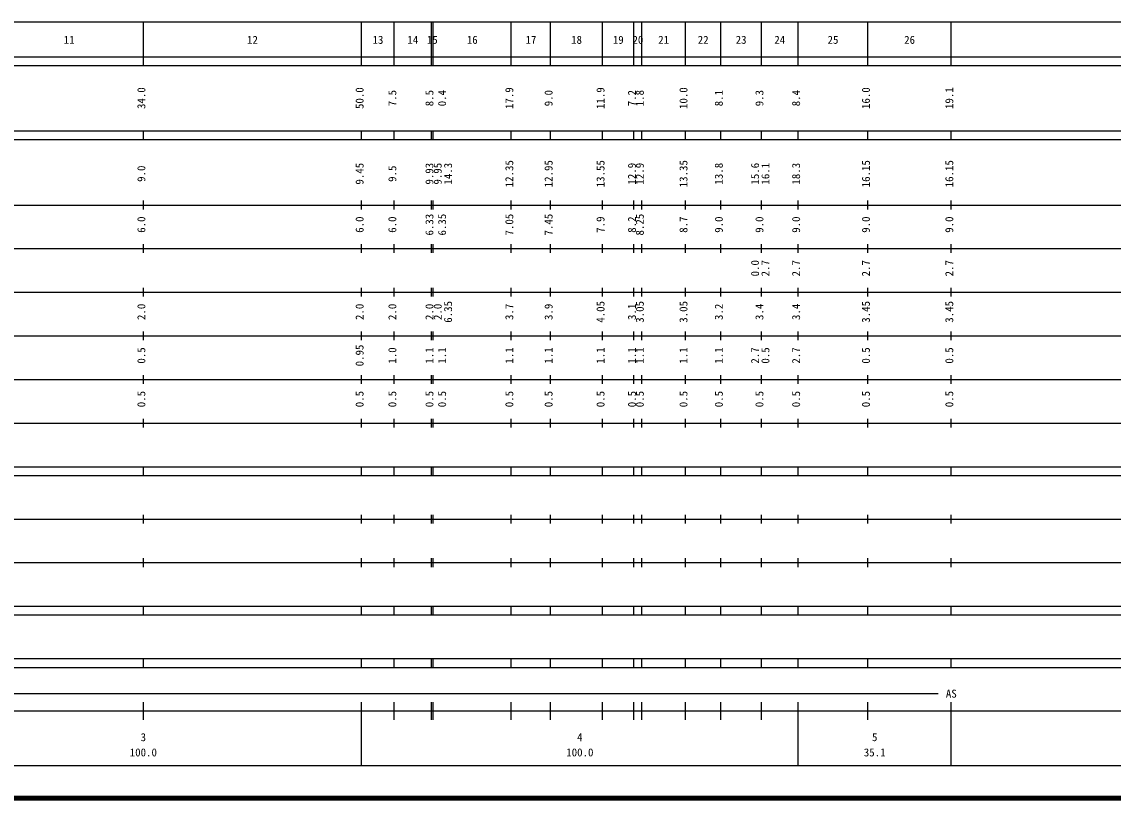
# Model space of a CAD drawing. Units: millimetres on the paper, enlarged 1000 times. Extents: x 40000 to 680000, y 20000 to 380000.
# Drawn here: x 290162 to 540185, y 20000 to 198000 of the extents above; entities that cross this region are included whole.
import ezdxf
from ezdxf.enums import TextEntityAlignment as Align

# ---------------------------------------------------------------- set-up
doc = ezdxf.new("R2010")
doc.units = ezdxf.units.MM
doc.header["$LTSCALE"] = 1000
doc.layers.add('M-TTL', color=2, linetype='Continuous', lineweight=140)
doc.layers.add('M-TTL-BAND', color=7, linetype='Continuous', lineweight=25)
doc.styles.add('ＭＳ ゴシック', font='')
doc.styles.get('ＭＳ ゴシック').set_extended_font_data('MS Gothic')

msp = doc.modelspace()

# ---------------------------------------------------------------- linework, layer by layer
at = {"layer": 'M-TTL'}
msp.add_line((40000, 20000), (680000, 20000), dxfattribs=at)
at = {"layer": 'M-TTL-BAND'}
for p, q in [((68000, 198000), (579000, 198000)), ((318000, 188000), (318000, 198000)), ((368000, 188000), (368000, 198000)), ((375500, 188000), (375500, 198000)), ((384000, 188000), (384000, 198000)), ((384400, 188000), (384400, 198000)), ((402300, 188000), (402300, 198000)), ((411300, 188000), (411300, 198000)), ((423200, 188000), (423200, 198000)), ((430400, 188000), (430400, 198000)), ((432200, 188000), (432200, 198000)), ((442200, 188000), (442200, 198000)), ((450300, 188000), (450300, 198000)), ((459600, 188000), (459600, 198000)), ((468000, 188000), (468000, 198000)), ((484000, 188000), (484000, 198000)), ((503100, 188000), (503100, 198000)), ((40000, 190000), (579000, 190000)), ((40000, 188000), (579000, 188000)), ((40000, 173000), (579000, 173000)), ((318000, 171000), (318000, 173000)), ((368000, 171000), (368000, 173000)), ((375500, 171000), (375500, 173000)), ((384000, 171000), (384000, 173000)), ((384400, 171000), (384400, 173000)), ((402300, 171000), (402300, 173000)), ((411300, 171000), (411300, 173000)), ((423200, 171000), (423200, 173000)), ((430400, 171000), (430400, 173000)), ((432200, 171000), (432200, 173000)), ((442200, 171000), (442200, 173000)), ((450300, 171000), (450300, 173000)), ((459600, 171000), (459600, 173000)), ((468000, 171000), (468000, 173000)), ((484000, 171000), (484000, 173000)), ((503100, 171000), (503100, 173000)), ((40000, 171000), (579000, 171000)), ((40000, 156000), (579000, 156000)), ((318000, 155000), (318000, 157000)), ((368000, 155000), (368000, 157000)), ((375500, 155000), (375500, 157000)), ((384000, 155000), (384000, 157000)), ((384400, 155000), (384400, 157000)), ((402300, 155000), (402300, 157000)), ((411300, 155000), (411300, 157000)), ((423200, 155000), (423200, 157000)), ((430400, 155000), (430400, 157000)), ((432200, 155000), (432200, 157000)), ((442200, 155000), (442200, 157000)), ((450300, 155000), (450300, 157000)), ((459600, 155000), (459600, 157000)), ((468000, 155000), (468000, 157000)), ((484000, 155000), (484000, 157000)), ((503100, 155000), (503100, 157000)), ((46000, 146000), (579000, 146000)), ((318000, 145000), (318000, 147000)), ((368000, 145000), (368000, 147000)), ((375500, 145000), (375500, 147000)), ((384000, 145000), (384000, 147000)), ((384400, 145000), (384400, 147000)), ((402300, 145000), (402300, 147000)), ((411300, 145000), (411300, 147000)), ((423200, 145000), (423200, 147000)), ((430400, 145000), (430400, 147000)), ((432200, 145000), (432200, 147000)), ((442200, 145000), (442200, 147000)), ((450300, 145000), (450300, 147000)), ((459600, 145000), (459600, 147000)), ((468000, 145000), (468000, 147000)), ((484000, 145000), (484000, 147000)), ((503100, 145000), (503100, 147000)), ((52000, 136000), (579000, 136000)), ((318000, 135000), (318000, 137000)), ((368000, 135000), (368000, 137000)), ((375500, 135000), (375500, 137000)), ((384000, 135000), (384000, 137000)), ((384400, 135000), (384400, 137000)), ((402300, 135000), (402300, 137000)), ((411300, 135000), (411300, 137000)), ((423200, 135000), (423200, 137000)), ((430400, 135000), (430400, 137000)), ((432200, 135000), (432200, 137000)), ((442200, 135000), (442200, 137000)), ((450300, 135000), (450300, 137000)), ((459600, 135000), (459600, 137000)), ((468000, 135000), (468000, 137000)), ((484000, 135000), (484000, 137000)), ((503100, 135000), (503100, 137000)), ((46000, 126000), (579000, 126000)), ((318000, 125000), (318000, 127000)), ((368000, 125000), (368000, 127000)), ((375500, 125000), (375500, 127000)), ((384000, 125000), (384000, 127000)), ((384400, 125000), (384400, 127000)), ((402300, 125000), (402300, 127000)), ((411300, 125000), (411300, 127000)), ((423200, 125000), (423200, 127000)), ((430400, 125000), (430400, 127000)), ((432200, 125000), (432200, 127000)), ((442200, 125000), (442200, 127000)), ((450300, 125000), (450300, 127000)), ((459600, 125000), (459600, 127000)), ((468000, 125000), (468000, 127000)), ((484000, 125000), (484000, 127000)), ((503100, 125000), (503100, 127000)), ((52000, 116000), (579000, 116000)), ((318000, 115000), (318000, 117000)), ((368000, 115000), (368000, 117000)), ((375500, 115000), (375500, 117000)), ((384000, 115000), (384000, 117000)), ((384400, 115000), (384400, 117000)), ((402300, 115000), (402300, 117000)), ((411300, 115000), (411300, 117000)), ((423200, 115000), (423200, 117000)), ((430400, 115000), (430400, 117000)), ((432200, 115000), (432200, 117000)), ((442200, 115000), (442200, 117000)), ((450300, 115000), (450300, 117000)), ((459600, 115000), (459600, 117000)), ((468000, 115000), (468000, 117000)), ((484000, 115000), (484000, 117000)), ((503100, 115000), (503100, 117000)), ((46000, 106000), (579000, 106000)), ((318000, 105000), (318000, 107000)), ((368000, 105000), (368000, 107000)), ((375500, 105000), (375500, 107000)), ((384000, 105000), (384000, 107000)), ((384400, 105000), (384400, 107000)), ((402300, 105000), (402300, 107000)), ((411300, 105000), (411300, 107000)), ((423200, 105000), (423200, 107000)), ((430400, 105000), (430400, 107000)), ((432200, 105000), (432200, 107000)), ((442200, 105000), (442200, 107000)), ((450300, 105000), (450300, 107000)), ((459600, 105000), (459600, 107000)), ((468000, 105000), (468000, 107000)), ((484000, 105000), (484000, 107000)), ((503100, 105000), (503100, 107000)), ((40000, 96000), (579000, 96000)), ((318000, 94000), (318000, 96000)), ((368000, 94000), (368000, 96000)), ((375500, 94000), (375500, 96000)), ((384000, 94000), (384000, 96000)), ((384400, 94000), (384400, 96000)), ((402300, 94000), (402300, 96000)), ((411300, 94000), (411300, 96000)), ((423200, 94000), (423200, 96000)), ((430400, 94000), (430400, 96000)), ((432200, 94000), (432200, 96000)), ((442200, 94000), (442200, 96000)), ((450300, 94000), (450300, 96000)), ((459600, 94000), (459600, 96000)), ((468000, 94000), (468000, 96000)), ((484000, 94000), (484000, 96000)), ((503100, 94000), (503100, 96000)), ((40000, 94000), (579000, 94000)), ((49000, 84000), (579000, 84000)), ((318000, 83000), (318000, 85000)), ((368000, 83000), (368000, 85000)), ((375500, 83000), (375500, 85000)), ((384000, 83000), (384000, 85000)), ((384400, 83000), (384400, 85000)), ((402300, 83000), (402300, 85000)), ((411300, 83000), (411300, 85000)), ((423200, 83000), (423200, 85000)), ((430400, 83000), (430400, 85000)), ((432200, 83000), (432200, 85000)), ((442200, 83000), (442200, 85000)), ((450300, 83000), (450300, 85000)), ((459600, 83000), (459600, 85000)), ((468000, 83000), (468000, 85000)), ((484000, 83000), (484000, 85000)), ((503100, 83000), (503100, 85000)), ((40000, 74000), (579000, 74000)), ((318000, 73000), (318000, 75000)), ((368000, 73000), (368000, 75000)), ((375500, 73000), (375500, 75000)), ((384000, 73000), (384000, 75000)), ((384400, 73000), (384400, 75000)), ((402300, 73000), (402300, 75000)), ((411300, 73000), (411300, 75000)), ((423200, 73000), (423200, 75000)), ((430400, 73000), (430400, 75000)), ((432200, 73000), (432200, 75000)), ((442200, 73000), (442200, 75000)), ((450300, 73000), (450300, 75000)), ((459600, 73000), (459600, 75000)), ((468000, 73000), (468000, 75000)), ((484000, 73000), (484000, 75000)), ((503100, 73000), (503100, 75000)), ((40000, 64000), (579000, 64000)), ((318000, 62000), (318000, 64000)), ((368000, 62000), (368000, 64000)), ((375500, 62000), (375500, 64000)), ((384000, 62000), (384000, 64000)), ((384400, 62000), (384400, 64000)), ((402300, 62000), (402300, 64000)), ((411300, 62000), (411300, 64000)), ((423200, 62000), (423200, 64000)), ((430400, 62000), (430400, 64000)), ((432200, 62000), (432200, 64000)), ((442200, 62000), (442200, 64000)), ((450300, 62000), (450300, 64000)), ((459600, 62000), (459600, 64000)), ((468000, 62000), (468000, 64000)), ((484000, 62000), (484000, 64000)), ((503100, 62000), (503100, 64000)), ((40000, 62000), (579000, 62000)), ((40000, 52000), (579000, 52000)), ((318000, 50000), (318000, 52000)), ((368000, 50000), (368000, 52000)), ((375500, 50000), (375500, 52000)), ((384000, 50000), (384000, 52000)), ((384400, 50000), (384400, 52000)), ((402300, 50000), (402300, 52000)), ((411300, 50000), (411300, 52000)), ((423200, 50000), (423200, 52000)), ((430400, 50000), (430400, 52000)), ((432200, 50000), (432200, 52000)), ((442200, 50000), (442200, 52000)), ((450300, 50000), (450300, 52000)), ((459600, 50000), (459600, 52000)), ((468000, 50000), (468000, 52000)), ((484000, 50000), (484000, 52000)), ((503100, 50000), (503100, 52000)), ((40000, 50000), (579000, 50000)), ((71000, 44000), (500100, 44000)), ((318000, 38000), (318000, 42000)), ((368000, 27500), (368000, 42000)), ((375500, 38000), (375500, 42000)), ((384000, 38000), (384000, 42000)), ((384400, 38000), (384400, 42000)), ((402300, 38000), (402300, 42000)), ((411300, 38000), (411300, 42000)), ((423200, 38000), (423200, 42000)), ((430400, 38000), (430400, 42000)), ((432200, 38000), (432200, 42000)), ((442200, 38000), (442200, 42000)), ((450300, 38000), (450300, 42000)), ((459600, 38000), (459600, 42000)), ((468000, 27500), (468000, 42000)), ((484000, 38000), (484000, 42000)), ((503100, 27500), (503100, 42000)), ((40000, 40000), (579000, 40000)), ((68000, 27500), (579000, 27500))]:
    msp.add_line(p, q, dxfattribs=at)

# ---------------------------------------------------------------- texts
at = {"layer": 'M-TTL-BAND', "style": 'ＭＳ ゴシック'}
for s, p in [('11', (301000, 192405)), ('12', (343000, 192405)), ('13', (371750, 192405)), ('14', (379750, 192405)), ('15', (384200, 192405)), ('16', (393350, 192405)), ('17', (406800, 192405)), ('18', (417250, 192405)), ('19', (426800, 192405)), ('20', (431300, 192405)), ('21', (437200, 192405)), ('22', (446250, 192405)), ('23', (454950, 192405)), ('24', (463800, 192405)), ('25', (476000, 192405)), ('26', (493550, 192405)), ('AS', (503100, 42500)), ('3', (318000, 32523)), ('4', (418000, 32523)), ('5', (485550, 32523)), ('100.0', (318000, 29033)), ('100.0', (418000, 29033)), ('35.1', (485550, 29033))]:
    msp.add_text(s, height=1833, dxfattribs=at).set_placement(p, align=Align.BOTTOM_CENTER)
for s, p in [('34.0', (319000, 180500)), ('50.0', (369000, 180500)), ('17.9', (403300, 180500)), ('11.9', (424200, 180500)), ('10.0', (443200, 180500)), ('16.0', (485000, 180500)), ('19.1', (504100, 180500)), ('7.5', (376500, 180500)), ('8.5', (385000, 180500)), ('0.4', (387900, 180500)), ('9.0', (412300, 180500)), ('7.2', (431400, 180500)), ('1.8', (433200, 180500)), ('8.1', (451300, 180500)), ('9.3', (460600, 180500)), ('8.4', (469000, 180500)), ('9.45', (369000, 163174)), ('9.93', (385000, 163174)), ('9.95', (386900, 163174)), ('14.3', (389270, 163174)), ('12.35', (403300, 163174)), ('12.95', (412300, 163174)), ('13.55', (424200, 163174)), ('12.9', (431400, 163174)), ('12.9', (433200, 163174)), ('13.35', (443200, 163174)), ('13.8', (451300, 163174)), ('15.6', (459600, 163174)), ('16.1', (461970, 163174)), ('18.3', (469000, 163174)), ('16.15', (485000, 163174)), ('16.15', (504100, 163174)), ('9.0', (319000, 163174)), ('9.5', (376500, 163174)), ('6.0', (319000, 151500)), ('6.0', (369000, 151500)), ('6.0', (376500, 151500)), ('6.33', (385000, 151500)), ('6.35', (387900, 151500)), ('7.05', (403300, 151500)), ('7.45', (412300, 151500)), ('7.9', (424200, 151500)), ('8.2', (431400, 151500)), ('8.25', (433200, 151500)), ('8.7', (443200, 151500)), ('9.0', (451300, 151500)), ('9.0', (460600, 151500)), ('9.0', (469000, 151500)), ('9.0', (485000, 151500)), ('9.0', (504100, 151500)), ('0.0', (459600, 141500)), ('2.7', (461970, 141500)), ('2.7', (469000, 141500)), ('2.7', (485000, 141500)), ('2.7', (504100, 141500)), ('2.0', (319000, 131500)), ('2.0', (369000, 131500)), ('2.0', (376500, 131500)), ('2.0', (385000, 131500)), ('2.0', (386900, 131500)), ('6.35', (389270, 131500)), ('3.7', (403300, 131500)), ('3.9', (412300, 131500)), ('4.05', (424200, 131500)), ('3.1', (431400, 131500)), ('3.05', (433200, 131500)), ('3.05', (443200, 131500)), ('3.2', (451300, 131500)), ('3.4', (460600, 131500)), ('3.4', (469000, 131500)), ('3.45', (485000, 131500)), ('3.45', (504100, 131500)), ('0.5', (319000, 121500)), ('0.95', (369000, 121500)), ('1.0', (376500, 121500)), ('1.1', (385000, 121500)), ('1.1', (387900, 121500)), ('1.1', (403300, 121500)), ('1.1', (412300, 121500)), ('1.1', (424200, 121500)), ('1.1', (431400, 121500)), ('1.1', (433200, 121500)), ('1.1', (443200, 121500)), ('1.1', (451300, 121500)), ('2.7', (459600, 121500)), ('0.5', (461970, 121500)), ('2.7', (469000, 121500)), ('0.5', (485000, 121500)), ('0.5', (504100, 121500)), ('0.5', (319000, 111500)), ('0.5', (369000, 111500)), ('0.5', (376500, 111500)), ('0.5', (385000, 111500)), ('0.5', (387900, 111500)), ('0.5', (403300, 111500)), ('0.5', (412300, 111500)), ('0.5', (424200, 111500)), ('0.5', (431400, 111500)), ('0.5', (433200, 111500)), ('0.5', (443200, 111500)), ('0.5', (451300, 111500)), ('0.5', (460600, 111500)), ('0.5', (469000, 111500)), ('0.5', (485000, 111500)), ('0.5', (504100, 111500))]:
    msp.add_text(s, height=1833, rotation=90, dxfattribs=at).set_placement(p, align=Align.BOTTOM_CENTER)

doc.saveas('drawing.dxf')
